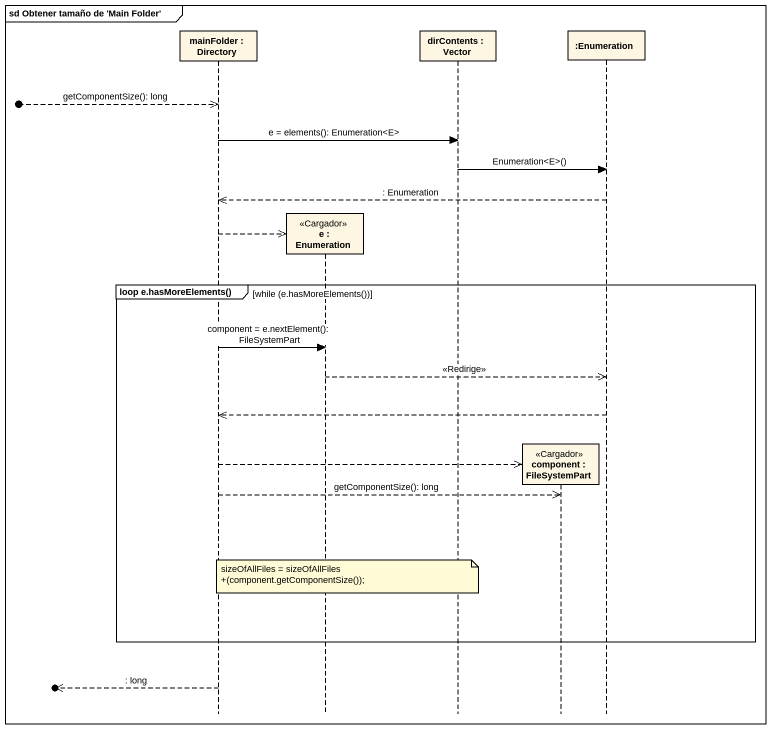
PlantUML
@startuml
mainframe sd Obtener tamaño de 'Main Folder'
hide footbox
participant "mainFolder : Directory" as mainFolder
participant "e : Enumeration" as e <<Cargador>>
participant "dirContents : Vector" as dirContents
participant "component : FileSystemPart" as component_ <<Cargador>>
participant ":Enumeration" as Enumeration

[o-->> mainFolder : getComponentSize(): long
mainFolder -> dirContents : e = elements(): Enumeration<E>
dirContents -> Enumeration : Enumeration<E>()
Enumeration -->> mainFolder : : Enumeration
mainFolder -->> e **
group loop e.hasMoreElements() [while (e.hasMoreElements())]
  mainFolder -> e : component = e.nextElement(): FileSystemPart
  e -->> Enumeration : <<Redirige>>
  Enumeration -->> mainFolder
  mainFolder -->> component_ **
  mainFolder -->> component_ : getComponentSize(): long
  note over e : sizeOfAllFiles = sizeOfAllFiles +(component.getComponentSize());
end
[o<<-- mainFolder : : long
@enduml
